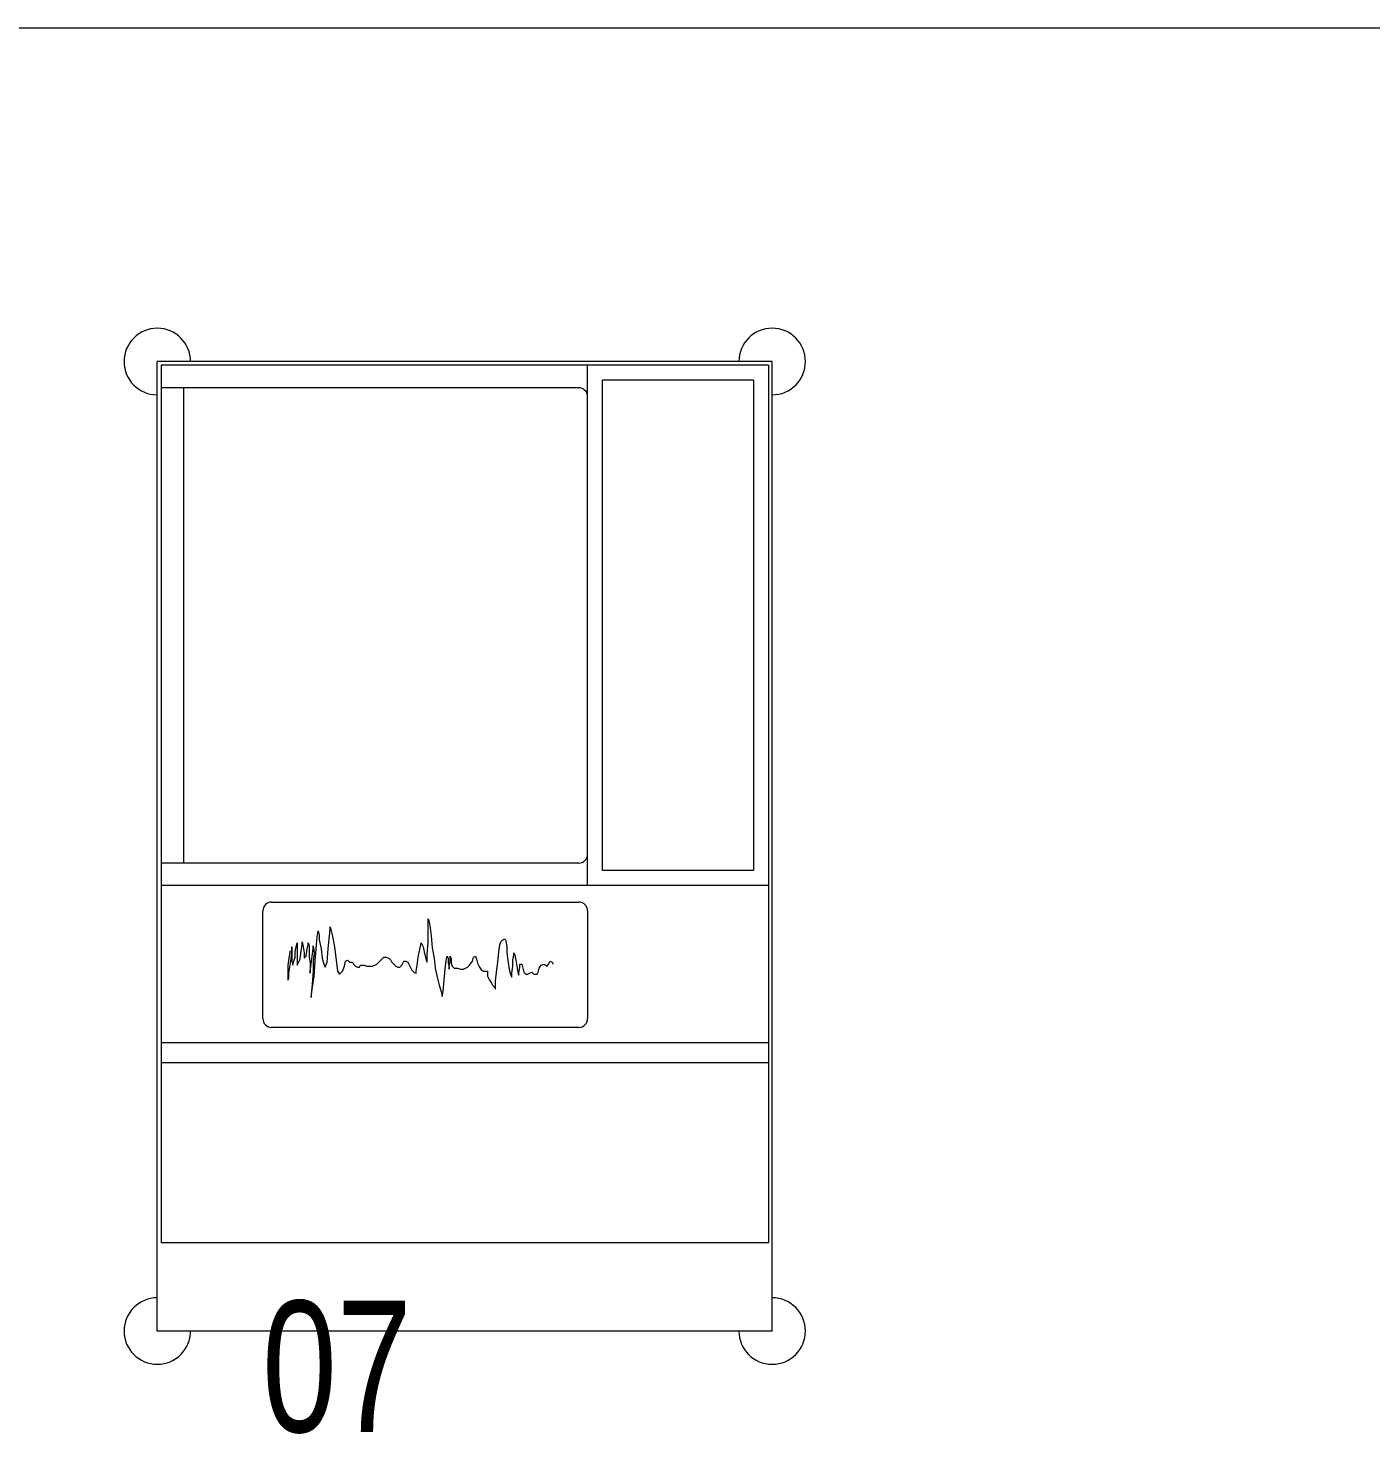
# Model space of a CAD drawing. Header units: inches. Extents: x -246178 to 57169, y -29325 to 19878.
# Drawn here: x 26329 to 27225, y -7385 to -6447 of the extents above; entities that cross this region are included whole.
import ezdxf

# ---------------------------------------------------------------- set-up
doc = ezdxf.new("R2010")
doc.units = ezdxf.units.IN
doc.header["$LTSCALE"] = 25
doc.header["$MEASUREMENT"] = 0
for name, color, linetype, lineweight in [('00-Ground Floor$0$72_EGR_EQP_TAG', 142, 'Continuous', 5), ('00-Ground Floor$0$LOADING', 253, 'Continuous', 5), ('00-Ground Floor$0$Walls', 251, 'Continuous', 5)]:
    doc.layers.add(name, color=color, linetype=linetype, lineweight=lineweight)
doc.styles.add('00-Ground Floor$0$X3G_ENTITY_257CFD', font='swisscl.ttf', dxfattribs={"height": 200})

# ---------------------------------------------------------------- blocks, each defined once
blk = doc.blocks.new('00-Ground Floor$0$e')
at = {"layer": '00-Ground Floor$0$LOADING'}
for p, q in [((-958747.52, -394300.01, 0), (-959393.87, -394300.01, 0)), ((-959393.87, -394300.01, 0), (-959393.87, -394710.01, 0)), ((-958747.52, -394300.01, 0), (-958747.52, -394710.01, 0)), ((-959391.37, -394302.51, 0), (-958806.37, -394302.51, 0)), ((-959391.37, -394302.51, 0), (-959391.37, -394707.51, 0)), ((-959044.52, -394302.51, 0), (-959044.52, -394707.51, 0)), ((-958939.57, -394302.51, 0), (-958939.57, -394707.51, 0)), ((-958926.36, -394302.51, 0), (-958926.36, -394707.51, 0)), ((-958806.37, -394302.51, 0), (-958806.37, -394707.51, 0)), ((-959381.37, -394312.51, 0), (-959054.52, -394312.51, 0)), ((-959381.37, -394312.51, 0), (-959381.37, -394413.13, 0)), ((-959054.52, -394312.51, 0), (-959054.52, -394413.13, 0)), ((-959054.52, -394413.13, 0), (-959381.37, -394413.13, 0)), ((-959044.52, -394423.13, 0), (-959391.37, -394423.13, 0)), ((-959376.37, -394428.96, 0), (-959376.37, -394707.51, 0)), ((-959059.52, -394428.96, 0), (-959059.52, -394707.51, 0)), ((-959033.53, -394633.8, 0), (-959033.53, -394428.96, 0)), ((-959027.7, -394423.13, 0), (-958955.8, -394423.13, 0)), ((-958949.97, -394428.96, 0), (-958949.97, -394633.8, 0)), ((-958994.18, -394448.08, 0), (-958993.5, -394446.74, 0)), ((-958992.83, -394448.75, 0), (-958994.18, -394448.08, 0)), ((-958993.5, -394446.74, 0), (-958992.16, -394446.06, 0)), ((-958990.81, -394450.1, 0), (-958992.83, -394448.75, 0)), ((-958992.16, -394452.11, 0), (-958990.81, -394450.1, 0)), ((-958991.48, -394454.13, 0), (-958992.16, -394452.11, 0)), ((-958989.47, -394455.48, 0), (-958991.48, -394454.13, 0)), ((-958986.77, -394456.15, 0), (-958989.47, -394455.48, 0)), ((-958985.43, -394456.82, 0), (-958986.77, -394456.15, 0)), ((-958986.77, -394460.18, 0), (-958985.43, -394458.84, 0)), ((-958985.43, -394458.84, 0), (-958985.43, -394456.82, 0)), ((-958992.16, -394466.91, 0), (-958989.47, -394466.23, 0)), ((-958992.16, -394468.25, 0), (-958992.16, -394466.91, 0)), ((-958990.14, -394468.25, 0), (-958992.16, -394468.25, 0)), ((-958986.1, -394468.92, 0), (-958990.14, -394468.25, 0)), ((-958989.47, -394466.23, 0), (-958986.77, -394465.56, 0)), ((-958986.1, -394461.53, 0), (-958986.77, -394460.18, 0)), ((-958986.77, -394465.56, 0), (-958985.43, -394464.22, 0)), ((-958986.77, -394469.6, 0), (-958984.76, -394468.92, 0)), ((-958985.43, -394462.87, 0), (-958986.1, -394461.53, 0)), ((-958984.76, -394468.92, 0), (-958986.1, -394468.92, 0)), ((-958985.43, -394464.22, 0), (-958985.43, -394462.87, 0)), ((-959008.98, -394478.34, 0), (-959007.63, -394477.66, 0)), ((-959008.3, -394479.68, 0), (-959008.98, -394478.34, 0)), ((-959007.63, -394477.66, 0), (-959003.59, -394476.99, 0)), ((-959003.59, -394476.99, 0), (-958999.56, -394476.99, 0)), ((-958999.56, -394472.29, 0), (-958998.21, -394471.61, 0)), ((-958998.21, -394472.29, 0), (-958999.56, -394472.29, 0)), ((-958999.56, -394476.99, 0), (-958994.85, -394476.32, 0)), ((-958998.21, -394471.61, 0), (-958994.85, -394470.94, 0)), ((-958994.85, -394472.96, 0), (-958998.21, -394472.29, 0)), ((-958994.85, -394470.94, 0), (-958990.81, -394470.27, 0)), ((-958990.81, -394472.96, 0), (-958994.85, -394472.96, 0)), ((-958994.85, -394476.32, 0), (-958990.14, -394475.65, 0)), ((-958990.81, -394470.27, 0), (-958986.77, -394469.6, 0)), ((-958986.1, -394473.63, 0), (-958990.81, -394472.96, 0)), ((-958990.14, -394475.65, 0), (-958986.77, -394474.97, 0)), ((-958986.77, -394474.97, 0), (-958984.76, -394474.3, 0)), ((-958983.41, -394473.63, 0), (-958986.1, -394473.63, 0)), ((-958984.76, -394474.3, 0), (-958983.41, -394473.63, 0)), ((-959006.96, -394481.03, 0), (-959008.3, -394479.68, 0)), ((-959004.94, -394481.7, 0), (-959006.96, -394481.03, 0)), ((-959000.23, -394482.37, 0), (-959004.94, -394481.7, 0)), ((-958993.5, -394483.04, 0), (-959000.23, -394482.37, 0)), ((-958986.77, -394483.72, 0), (-958993.5, -394483.04, 0)), ((-958980.72, -394484.39, 0), (-958986.77, -394483.72, 0)), ((-958981.39, -394488.42, 0), (-958979.37, -394487.08, 0)), ((-958975.34, -394484.39, 0), (-958980.72, -394484.39, 0)), ((-958979.37, -394487.08, 0), (-958978.03, -394486.4, 0)), ((-958978.03, -394486.4, 0), (-958976.68, -394485.06, 0)), ((-958976.68, -394485.06, 0), (-958975.34, -394484.39, 0)), ((-958997.54, -394497.83, 0), (-958995.52, -394497.16, 0)), ((-958995.52, -394497.16, 0), (-958992.83, -394496.49, 0)), ((-958992.83, -394496.49, 0), (-958990.14, -394495.14, 0)), ((-958990.14, -394495.14, 0), (-958988.12, -394493.8, 0)), ((-958988.12, -394493.8, 0), (-958987.45, -394492.46, 0)), ((-958987.45, -394489.77, 0), (-958984.08, -394489.77, 0)), ((-958987.45, -394492.46, 0), (-958987.45, -394489.77, 0)), ((-958984.08, -394489.77, 0), (-958982.74, -394489.09, 0)), ((-958982.74, -394489.09, 0), (-958981.39, -394488.42, 0)), ((-958996.87, -394499.18, 0), (-958997.54, -394497.83, 0)), ((-958994.18, -394499.85, 0), (-958996.87, -394499.18, 0)), ((-958991.48, -394501.87, 0), (-958994.18, -394499.85, 0)), ((-958990.14, -394503.21, 0), (-958991.48, -394501.87, 0)), ((-958988.79, -394505.9, 0), (-958990.14, -394503.21, 0)), ((-958988.79, -394507.92, 0), (-958988.79, -394505.9, 0)), ((-958997.54, -394514.64, 0), (-958995.52, -394513.97, 0)), ((-958994.18, -394514.64, 0), (-958997.54, -394514.64, 0)), ((-958997.54, -394516.66, 0), (-958996.19, -394515.99, 0)), ((-958996.19, -394515.99, 0), (-958992.83, -394515.99, 0)), ((-958995.52, -394513.97, 0), (-958992.83, -394513.97, 0)), ((-958990.14, -394515.32, 0), (-958994.18, -394514.64, 0)), ((-958992.83, -394513.97, 0), (-958990.81, -394513.3, 0)), ((-958992.83, -394515.99, 0), (-958990.14, -394515.32, 0)), ((-958990.81, -394513.3, 0), (-958989.47, -394511.95, 0)), ((-958988.79, -394515.32, 0), (-958990.14, -394515.32, 0)), ((-958990.14, -394515.32, 0), (-958988.79, -394515.32, 0)), ((-958989.47, -394509.94, 0), (-958988.79, -394507.92, 0)), ((-958989.47, -394511.95, 0), (-958989.47, -394509.94, 0)), ((-958994.85, -394517.33, 0), (-958997.54, -394516.66, 0)), ((-958996.19, -394525.4, 0), (-958989.47, -394524.73, 0)), ((-958988.79, -394518, 0), (-958994.85, -394517.33, 0)), ((-958989.47, -394524.73, 0), (-958983.41, -394523.38, 0)), ((-958981.39, -394518.68, 0), (-958988.79, -394518, 0)), ((-958983.41, -394523.38, 0), (-958978.03, -394522.04, 0)), ((-958973.99, -394519.35, 0), (-958981.39, -394518.68, 0)), ((-958978.03, -394522.04, 0), (-958973.99, -394520.69, 0)), ((-958970.63, -394520.02, 0), (-958973.99, -394519.35, 0)), ((-958973.99, -394520.69, 0), (-958970.63, -394520.02, 0)), ((-959022.43, -394529.43, 0), (-959020.41, -394528.76, 0)), ((-959006.29, -394529.43, 0), (-959022.43, -394529.43, 0)), ((-959020.41, -394528.76, 0), (-959016.38, -394528.09, 0)), ((-959016.38, -394528.09, 0), (-959011, -394527.42, 0)), ((-959011, -394527.42, 0), (-959002.92, -394526.75, 0)), ((-958998.89, -394530.11, 0), (-959006.29, -394529.43, 0)), ((-959006.29, -394534.14, 0), (-959003.59, -394532.8, 0)), ((-959002.92, -394534.81, 0), (-959006.29, -394534.14, 0)), ((-959003.59, -394532.8, 0), (-959000.23, -394532.12, 0)), ((-959002.92, -394526.75, 0), (-958996.19, -394525.4, 0)), ((-959000.23, -394532.12, 0), (-958997.54, -394531.45, 0)), ((-958993.5, -394530.11, 0), (-958998.89, -394530.11, 0)), ((-958997.54, -394531.45, 0), (-958994.85, -394530.78, 0)), ((-958994.85, -394530.78, 0), (-958993.5, -394530.11, 0)), ((-958996.87, -394536.16, 0), (-959002.92, -394534.81, 0)), ((-958991.48, -394536.83, 0), (-958996.87, -394536.16, 0)), ((-958994.18, -394544.23, 0), (-958993.5, -394542.88, 0)), ((-958993.5, -394542.88, 0), (-958990.81, -394541.54, 0)), ((-958987.45, -394537.5, 0), (-958991.48, -394536.83, 0)), ((-958990.81, -394541.54, 0), (-958988.12, -394540.19, 0)), ((-958988.12, -394540.19, 0), (-958986.77, -394538.85, 0)), ((-958986.1, -394537.5, 0), (-958987.45, -394537.5, 0)), ((-958986.77, -394538.85, 0), (-958986.1, -394537.5, 0)), ((-958994.18, -394545.57, 0), (-958994.18, -394544.23, 0)), ((-958992.83, -394546.24, 0), (-958994.18, -394545.57, 0)), ((-958993.5, -394553.64, 0), (-958992.16, -394552.29, 0)), ((-958991.48, -394546.92, 0), (-958992.83, -394546.24, 0)), ((-958992.16, -394552.29, 0), (-958990.81, -394550.95, 0)), ((-958990.14, -394548.26, 0), (-958991.48, -394546.92, 0)), ((-958990.81, -394550.95, 0), (-958990.14, -394549.6, 0)), ((-958990.14, -394549.6, 0), (-958990.14, -394548.26, 0)), ((-958996.87, -394557.67, 0), (-958996.19, -394555.66, 0)), ((-958996.87, -394559.02, 0), (-958996.87, -394557.67, 0)), ((-958995.52, -394560.36, 0), (-958996.87, -394559.02, 0)), ((-958996.19, -394555.66, 0), (-958994.85, -394554.31, 0)), ((-958994.18, -394561.71, 0), (-958995.52, -394560.36, 0)), ((-958994.85, -394554.31, 0), (-958993.5, -394553.64, 0)), ((-958992.16, -394563.72, 0), (-958994.18, -394561.71, 0)), ((-958990.81, -394566.41, 0), (-958992.16, -394563.72, 0)), ((-958991.48, -394571.79, 0), (-958990.81, -394570.45, 0)), ((-958991.48, -394574.48, 0), (-958991.48, -394571.79, 0)), ((-958990.81, -394570.45, 0), (-958990.81, -394566.41, 0)), ((-958993.5, -394579.86, 0), (-958992.16, -394579.19, 0)), ((-958993.5, -394581.88, 0), (-958993.5, -394579.86, 0)), ((-958992.16, -394579.19, 0), (-958990.81, -394577.84, 0)), ((-958990.14, -394575.15, 0), (-958991.48, -394574.48, 0)), ((-958990.81, -394577.84, 0), (-958990.14, -394576.5, 0)), ((-958990.14, -394576.5, 0), (-958990.14, -394575.15, 0)), ((-959003.59, -394591.96, 0), (-958987.45, -394589.95, 0)), ((-958994.85, -394583.22, 0), (-958993.5, -394581.88, 0)), ((-958994.18, -394584.57, 0), (-958994.85, -394583.22, 0)), ((-958990.81, -394585.24, 0), (-958994.18, -394584.57, 0)), ((-958987.45, -394586.58, 0), (-958990.81, -394585.24, 0)), ((-958985.43, -394588.6, 0), (-958987.45, -394586.58, 0)), ((-958987.45, -394589.95, 0), (-958985.43, -394588.6, 0)), ((-959017.05, -394594.65, 0), (-959011.67, -394593.31, 0)), ((-959015.03, -394594.65, 0), (-959017.05, -394594.65, 0)), ((-959008.98, -394595.32, 0), (-959015.03, -394594.65, 0)), ((-959011.67, -394593.31, 0), (-959003.59, -394591.96, 0)), ((-959002.25, -394596, 0), (-959008.98, -394595.32, 0)), ((-958993.5, -394596.67, 0), (-959002.25, -394596, 0)), ((-959002.25, -394600.7, 0), (-958996.19, -394600.03, 0)), ((-958996.19, -394600.03, 0), (-958991.48, -394598.69, 0)), ((-958990.14, -394598.01, 0), (-958993.5, -394596.67, 0)), ((-958991.48, -394598.69, 0), (-958990.14, -394598.01, 0)), ((-959014.36, -394602.72, 0), (-959011.67, -394602.05, 0)), ((-959010.32, -394603.39, 0), (-959014.36, -394602.72, 0)), ((-959011.67, -394602.05, 0), (-959008.3, -394602.05, 0)), ((-959002.25, -394604.06, 0), (-959010.32, -394603.39, 0)), ((-959008.3, -394602.05, 0), (-959002.25, -394600.7, 0)), ((-959006.29, -394609.44, 0), (-959004.27, -394608.77, 0)), ((-959004.94, -394609.44, 0), (-959006.29, -394609.44, 0)), ((-959002.25, -394610.12, 0), (-959004.94, -394609.44, 0)), ((-959004.27, -394606.08, 0), (-958999.56, -394605.41, 0)), ((-959002.25, -394606.08, 0), (-959004.27, -394606.08, 0)), ((-959004.27, -394608.77, 0), (-958996.87, -394608.77, 0)), ((-958994.18, -394604.74, 0), (-959002.25, -394604.06, 0)), ((-958997.54, -394606.75, 0), (-959002.25, -394606.08, 0)), ((-958999.56, -394605.41, 0), (-958994.18, -394606.08, 0)), ((-958992.16, -394607.43, 0), (-958997.54, -394606.75, 0)), ((-958996.87, -394608.77, 0), (-958992.83, -394608.1, 0)), ((-958984.08, -394605.41, 0), (-958994.18, -394604.74, 0)), ((-958994.18, -394606.08, 0), (-958987.45, -394606.08, 0)), ((-958992.83, -394608.1, 0), (-958986.1, -394608.1, 0)), ((-958987.45, -394608.1, 0), (-958992.16, -394607.43, 0)), ((-958987.45, -394606.08, 0), (-958978.7, -394606.75, 0)), ((-958986.1, -394608.1, 0), (-958987.45, -394608.1, 0)), ((-958975.34, -394606.75, 0), (-958984.08, -394605.41, 0)), ((-958978.7, -394606.75, 0), (-958971.97, -394607.43, 0)), ((-958969.95, -394607.43, 0), (-958975.34, -394606.75, 0)), ((-958971.97, -394607.43, 0), (-958969.95, -394607.43, 0)), ((-959006.96, -394613.48, 0), (-959003.59, -394612.81, 0)), ((-959004.94, -394613.48, 0), (-959006.96, -394613.48, 0)), ((-959006.29, -394616.84, 0), (-958991.48, -394616.84, 0)), ((-959003.59, -394617.51, 0), (-959006.29, -394616.84, 0)), ((-959000.9, -394614.15, 0), (-959004.94, -394613.48, 0)), ((-959003.59, -394612.81, 0), (-958999.56, -394612.13, 0)), ((-959000.23, -394618.18, 0), (-959003.59, -394617.51, 0)), ((-958997.54, -394610.79, 0), (-959002.25, -394610.12, 0)), ((-958995.52, -394614.82, 0), (-959000.9, -394614.15, 0)), ((-958996.87, -394618.18, 0), (-959000.23, -394618.18, 0)), ((-958999.56, -394612.13, 0), (-958996.19, -394612.13, 0)), ((-958996.19, -394612.13, 0), (-958997.54, -394610.79, 0)), ((-958994.18, -394618.86, 0), (-958996.87, -394618.18, 0)), ((-958991.48, -394616.84, 0), (-958995.52, -394614.82, 0)), ((-958991.48, -394619.53, 0), (-958994.18, -394618.86, 0)), ((-959003.59, -394620.2, 0), (-958994.18, -394620.2, 0)), ((-958998.89, -394620.2, 0), (-959003.59, -394620.2, 0)), ((-959000.9, -394621.55, 0), (-958999.56, -394621.55, 0)), ((-958999.56, -394621.55, 0), (-958996.19, -394622.22, 0)), ((-958994.18, -394620.87, 0), (-958998.89, -394620.2, 0)), ((-958996.19, -394622.22, 0), (-958991.48, -394622.89, 0)), ((-958994.18, -394620.2, 0), (-958991.48, -394619.53, 0)), ((-958990.14, -394621.55, 0), (-958994.18, -394620.87, 0)), ((-958991.48, -394622.89, 0), (-958981.39, -394622.89, 0)), ((-958986.1, -394622.22, 0), (-958990.14, -394621.55, 0)), ((-958982.74, -394622.22, 0), (-958986.1, -394622.22, 0)), ((-958981.39, -394622.89, 0), (-958982.74, -394622.22, 0)), ((-958955.8, -394639.63, 0), (-959027.7, -394639.63, 0)), ((-959376.37, -394692.51, 0), (-959059.52, -394692.51, 0)), ((-958747.52, -394710.01, 0), (-959393.87, -394710.01, 0)), ((-959391.37, -394707.51, 0), (-958806.37, -394707.51, 0))]:
    blk.add_line(p, q, dxfattribs=at)
for centre, radius, start, end in [((-959393.87, -394300.01, 0), 22.19, 0, 270), ((-958747.52, -394300.01, 0), 22.19, 270, 180), ((-959370.54, -394428.96, 0), 5.83, 90, 180), ((-959065.35, -394428.96, 0), 5.83, 0, 90), ((-959027.7, -394428.96, 0), 5.83, 90, 180), ((-958955.8, -394428.96, 0), 5.83, 0, 90), ((-959027.7, -394633.8, 0), 5.83, 180, 270), ((-958955.8, -394633.8, 0), 5.83, 270, 0), ((-959393.87, -394710.01, 0), 22.19, 90, 0), ((-958747.52, -394710.01, 0), 22.19, 180, 90)]:
    blk.add_arc(centre, radius, start, end, dxfattribs=at)

msp = doc.modelspace()

# ---------------------------------------------------------------- linework, layer by layer
at = {"layer": '00-Ground Floor$0$Walls'}
msp.add_line((29449.51, -6447.43, 0), (23949.51, -6447.43, 0), dxfattribs=at)

# ---------------------------------------------------------------- block references
at = {"layer": '00-Ground Floor$0$LOADING', "rotation": 270}
msp.add_blockref('00-Ground Floor$0$e', (421125.45, -966063.59, 0), dxfattribs=at)

# ---------------------------------------------------------------- texts
at = {"layer": '00-Ground Floor$0$72_EGR_EQP_TAG', "insert": (26535.18, -7295.92, 0), "char_height": 87.473, "attachment_point": 2, "style": '00-Ground Floor$0$X3G_ENTITY_257CFD'}
msp.add_mtext('07', dxfattribs=at)

doc.saveas('drawing.dxf')
